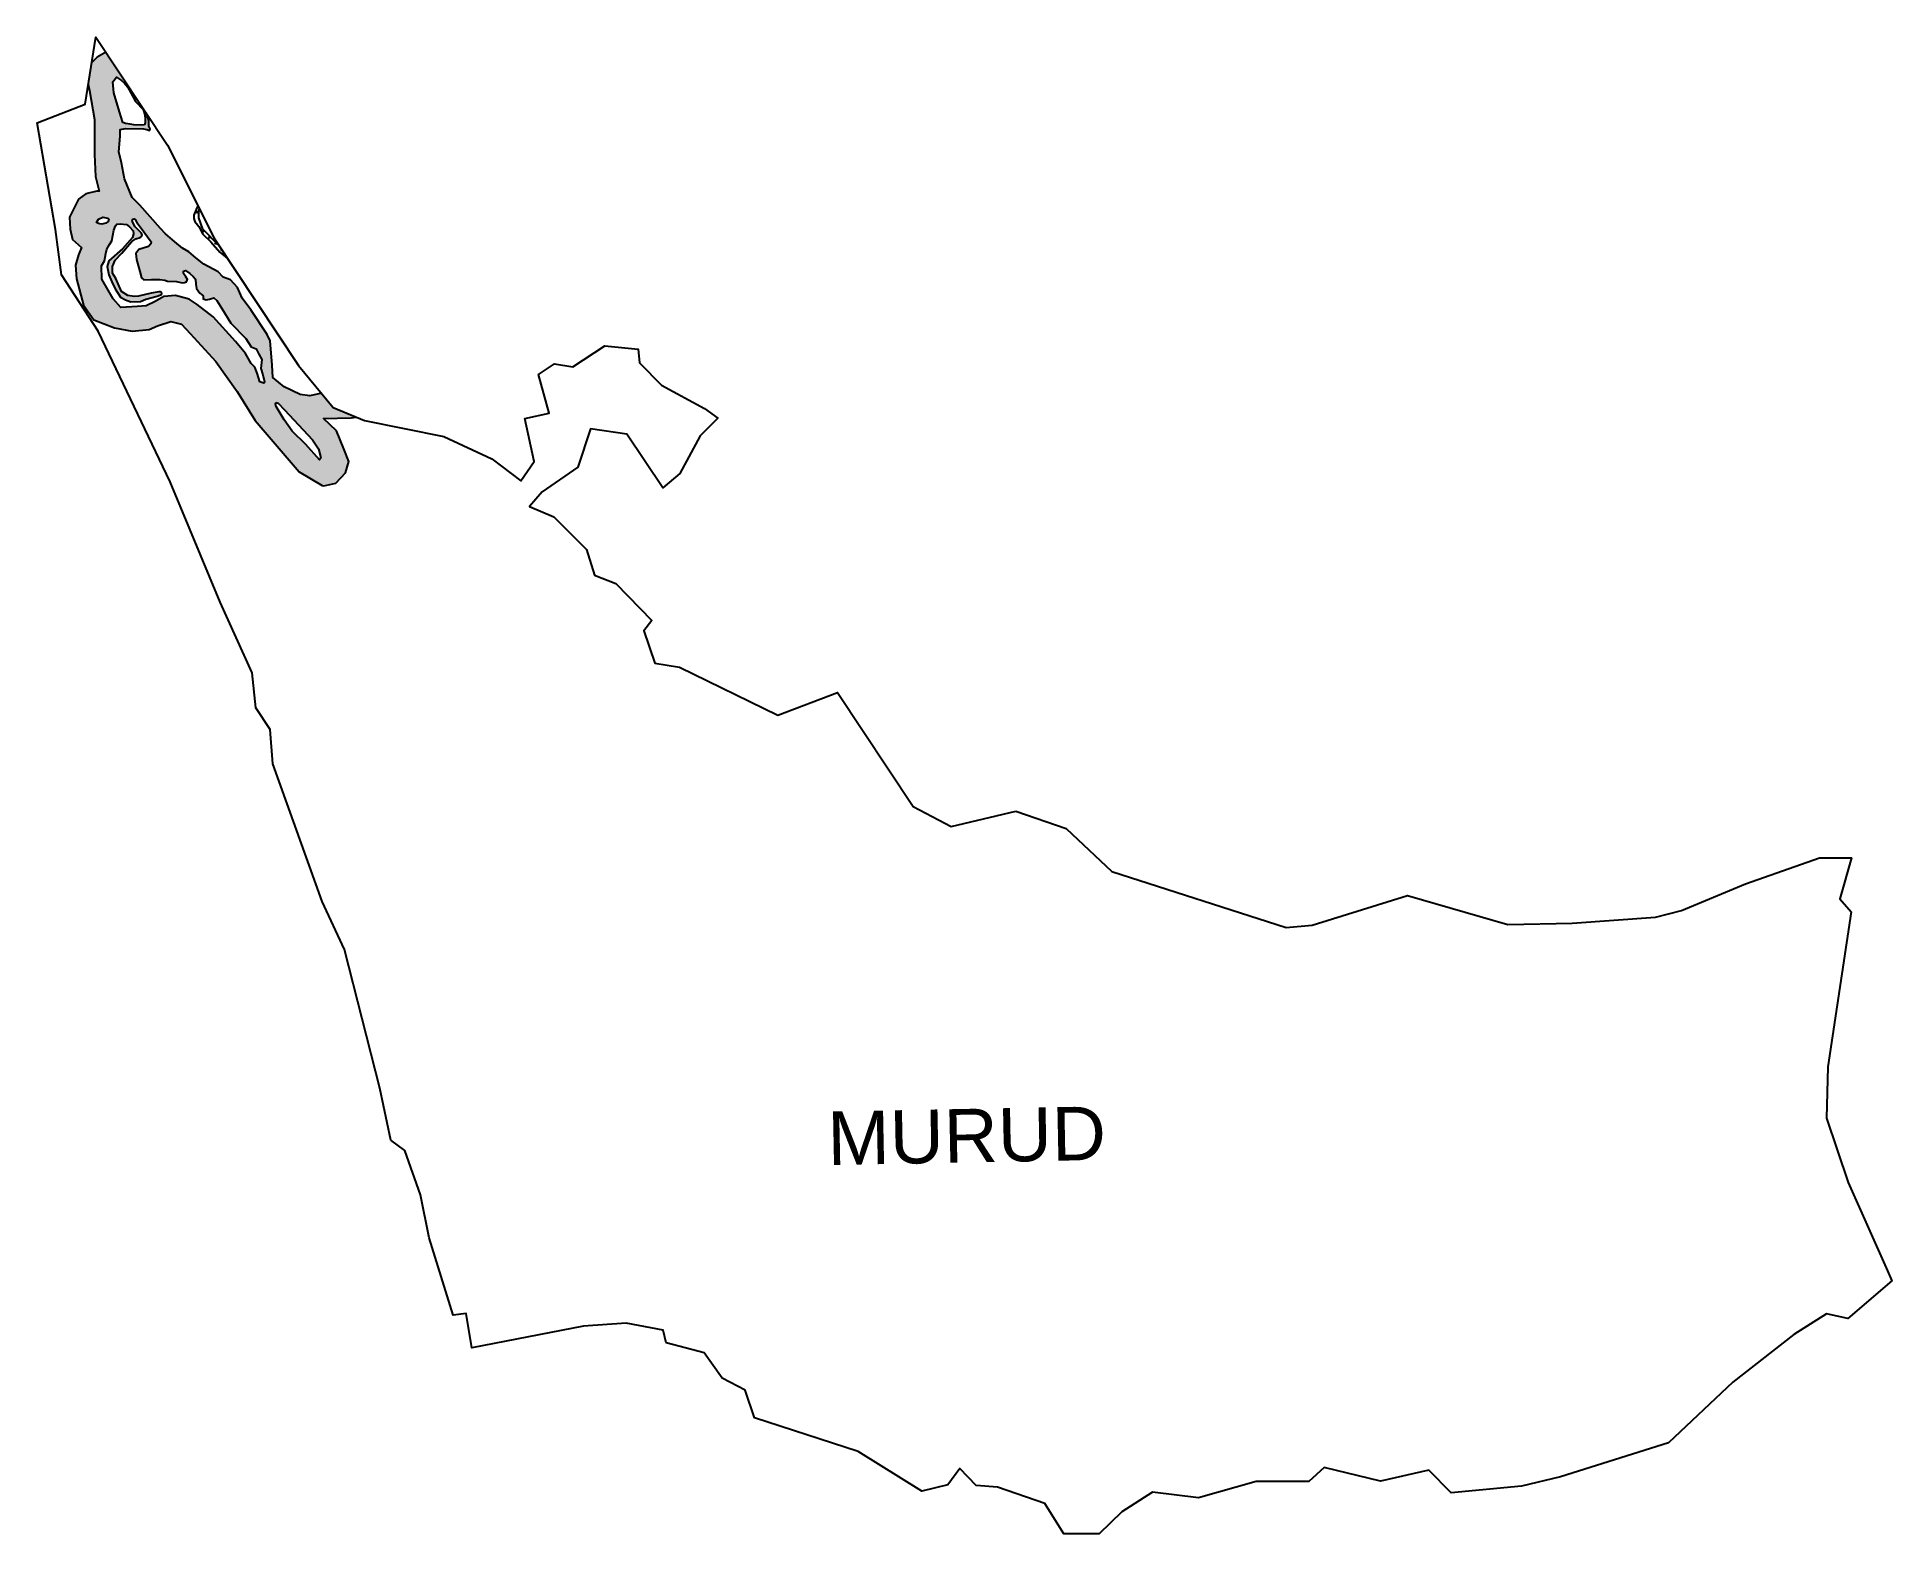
# Model space of a CAD drawing. Header units: metres. Extents: x 299634 to 303400, y 1964915 to 1967954.
import ezdxf

# ---------------------------------------------------------------- set-up
doc = ezdxf.new("R2010")
doc.units = ezdxf.units.M
doc.header["$MEASUREMENT"] = 0
doc.layers.add('MANGROOVE BUFFER ZONE', color=120, linetype='Continuous')
doc.layers.add('VILLAGE NAME', color=250, linetype='Continuous')
doc.styles.get("Standard").update_dxf_attribs({"font": 'simplex.shx'})

msp = doc.modelspace()

# ---------------------------------------------------------------- hatches: boundary and pattern name
at = {"layer": 'MANGROOVE BUFFER ZONE'}
h = msp.add_hatch(dxfattribs=at)
h.set_pattern_fill('GRASS', color=256, scale=18)
h.paths.add_polyline_path([(300256.8, 1967117.7), (300241.9, 1967154.6), (300215.4, 1967179.6), (300271.9, 1967180.8), (300281.9, 1967182.4), (300235, 1967202.1), (300211.4, 1967230.8), (300209.2, 1967230.5), (300188.1, 1967225.6), (300168.2, 1967228.2), (300135.6, 1967244.1), (300112.6, 1967263.1), (300111.4, 1967287.6), (300107.5, 1967337), (300101.4, 1967350), (300068.2, 1967400.3), (300050.5, 1967423.5), (300041, 1967445.4), (300026.8, 1967460.7), (300012.2, 1967466.5), (300001.7, 1967477.6), (299972.7, 1967492.9), (299956.2, 1967505.7), (299942.6, 1967517.9), (299929.1, 1967525.3), (299913.6, 1967538.4), (299895.1, 1967554.6), (299895.1, 1967554.5), (299884.7, 1967564.9), (299842.5, 1967612.7), (299827.5, 1967627.9), (299811.8, 1967666.3), (299805.8, 1967698.3), (299800.2, 1967720.7), (299802.9, 1967753), (299802.8, 1967766), (299813.7, 1967768.2), (299850.1, 1967767.6), (299857, 1967766), (299862.1, 1967763.9), (299863.3, 1967765.3), (299864.1, 1967767.3), (299861.4, 1967773.2), (299861.4, 1967784.2), (299857.8, 1967793.9), (299856, 1967799.3), (299774.4, 1967921.9), (299770.5, 1967921.1), (299756.5, 1967913.2), (299744.9, 1967901.3), (299738, 1967857.6), (299740.5, 1967845.2), (299750.5, 1967786.8), (299750.9, 1967715.4), (299752.6, 1967671), (299760.3, 1967641.1), (299755.3, 1967641.1), (299733.4, 1967635.7), (299718.6, 1967624.5), (299699.9, 1967588.4), (299701.5, 1967564.1), (299705.9, 1967542.6), (299724.3, 1967526.9), (299718.6, 1967511.8), (299712.5, 1967490.8), (299714, 1967463.2), (299728.3, 1967409.3), (299749.7, 1967379.6), (299791.4, 1967363.6), (299827, 1967356.7), (299861.8, 1967360.4), (299878.6, 1967367.9), (299905.4, 1967376.5), (299927.5, 1967370.7), (299945.3, 1967351.9), (299996.9, 1967295.1), (300040.5, 1967234.3), (300076.6, 1967175.8), (300166.5, 1967071.1), (300213.2, 1967043.4), (300216.5, 1967043.1), (300240.8, 1967048.1), (300260.6, 1967069), (300266.8, 1967092.3)])
h.paths.add_polyline_path([(300210.3, 1967100), (300207.3, 1967095.4), (300179.7, 1967126.7), (300152.3, 1967153.9), (300135.9, 1967176.6), (300119.6, 1967204.1), (300118, 1967208.4), (300119.5, 1967212), (300123.9, 1967210.9), (300136.6, 1967197), (300193.6, 1967136.2), (300205.4, 1967118)], flags=16)
h.paths.add_polyline_path([(300094.4, 1967251.2), (300086.6, 1967254), (300081.2, 1967271.9), (300076.5, 1967283.6), (300068.6, 1967291.2), (300057.2, 1967311.6), (300037.3, 1967335.8), (299991.5, 1967386), (299959.3, 1967410.8), (299942.9, 1967422), (299915.2, 1967428.9), (299891.6, 1967427.1), (299873.7, 1967417.2), (299855.8, 1967408.5), (299837.6, 1967406.9), (299803.9, 1967405.2), (299788.9, 1967422.5), (299765.8, 1967462.3), (299765.1, 1967489.3), (299770.9, 1967499.5), (299773.9, 1967514.6), (299775.7, 1967523.4), (299781.4, 1967532.8), (299785.7, 1967540), (299790, 1967561.6), (299793.6, 1967570.6), (299795.8, 1967574.2), (299802.9, 1967574.7), (299815.4, 1967573.5), (299821.5, 1967568.4), (299829.6, 1967560.3), (299829.7, 1967554.3), (299827.8, 1967547.1), (299807.6, 1967523.8), (299780, 1967499.9), (299776.7, 1967487.9), (299779.8, 1967471.3), (299786.3, 1967456.8), (299792.5, 1967442.9), (299803.3, 1967425.6), (299813.6, 1967420.6), (299824.7, 1967416.2), (299843.9, 1967417.2), (299855.2, 1967421.5), (299878.2, 1967428.1), (299886.9, 1967431), (299887.5, 1967432.8), (299886.9, 1967435), (299884.1, 1967436.9), (299881.1, 1967436.8), (299865.5, 1967434.2), (299840.2, 1967428.2), (299831.1, 1967427.2), (299818.3, 1967429.3), (299805.3, 1967437.6), (299794.2, 1967463.5), (299787.2, 1967474.5), (299787.5, 1967487.8), (299792.6, 1967501.2), (299806.3, 1967515.1), (299821.9, 1967533.3), (299826.9, 1967538.7), (299834.7, 1967544.2), (299843.8, 1967547.1), (299846, 1967549), (299847.7, 1967551.6), (299846.3, 1967556), (299833.5, 1967568.4), (299828.8, 1967577.4), (299827.3, 1967581.4), (299828.8, 1967584.5), (299831.1, 1967585), (299833.4, 1967583.6), (299836.9, 1967577.2), (299845.6, 1967565.7), (299858.6, 1967548.4), (299865.7, 1967538.4), (299864.8, 1967534.2), (299860.4, 1967528.6), (299840.7, 1967522.5), (299834.4, 1967514.5), (299836.2, 1967502.4), (299842.8, 1967478), (299846.1, 1967465.2), (299850.6, 1967460.8), (299866.6, 1967461.7), (299883.5, 1967461.6), (299893.3, 1967460.3), (299899.1, 1967458.1), (299917.3, 1967457.6), (299928.8, 1967454.8), (299933.2, 1967455.4), (299937.5, 1967457.2), (299939.1, 1967460.2), (299939.6, 1967462), (299936.5, 1967467.2), (299931.5, 1967473.8), (299931.5, 1967478.9), (299935.7, 1967480.2), (299944.5, 1967473.9), (299951.4, 1967467.7), (299956, 1967462.7), (299956.5, 1967452.2), (299957.7, 1967443.1), (299964.5, 1967433.7), (299971.1, 1967428.7), (299971.4, 1967422.5), (299977.6, 1967420.5), (299984.1, 1967422), (299993, 1967424.5), (299998.8, 1967419), (300009.3, 1967402.6), (300027.8, 1967373), (300057.7, 1967342), (300069.1, 1967325.1), (300079.2, 1967321.3), (300084.3, 1967310.1), (300090.4, 1967299.6), (300088.7, 1967281.2), (300092.3, 1967268.4), (300096.1, 1967253.8)], flags=16)
h.paths.add_polyline_path([(299778.3, 1967579.7), (299773.5, 1967576.1), (299765.8, 1967574.3), (299761.7, 1967574.6), (299758.7, 1967575.5), (299754.5, 1967577.4), (299758.9, 1967584.3), (299768, 1967588.5), (299777.6, 1967586.4), (299780, 1967584)], flags=16)
h.paths.add_polyline_path([(299852.1, 1967776), (299845.7, 1967775.3), (299830.8, 1967776), (299823, 1967776.9), (299813.6, 1967778.2), (299808.4, 1967780.3), (299801.4, 1967802.2), (299790, 1967840.9), (299788.3, 1967863.2), (299795.2, 1967872.5), (299805.6, 1967865.7), (299811.9, 1967860.4), (299817.9, 1967852.6), (299825.3, 1967839.3), (299834, 1967822.9), (299849.5, 1967806.7), (299853, 1967795.8), (299853.8, 1967787), (299853.3, 1967779.5)], flags=16)
h = msp.add_hatch(dxfattribs=at)
h.set_pattern_fill('GRASS', color=256, scale=18)
h.paths.add_polyline_path([(299962.5, 1967587), (299962.5, 1967601.4), (299963.8, 1967605.1), (299960.7, 1967611.4), (299956.9, 1967604), (299952.7, 1967592.1), (299952.2, 1967585.8), (299954.5, 1967579.6), (299962.4, 1967569.4), (299970.8, 1967553.5), (299986.6, 1967538.3), (300005.3, 1967517.4), (300020.8, 1967504.4), (300004.1, 1967529.5), (299971, 1967564.1)])

# ---------------------------------------------------------------- linework, layer by layer
at = {"color": 3, "flags": 128}
for points in [[(301723.6, 1966347.3), (301815.8, 1966259.8), (302170.2, 1966146.4), (302222.6, 1966151.3), (302416.2, 1966211), (302620.1, 1966152.7), (302750.4, 1966154.8), (302919.5, 1966167.6), (302972.7, 1966180.7), (303102.1, 1966234.7), (303252.6, 1966287.7), (303317.8, 1966287.9), (303294.1, 1966204.7), (303316.9, 1966178.3), (303269.7, 1965863.6), (303266.7, 1965758.9), (303310.6, 1965628.4), (303390.7, 1965449), (303399.5, 1965429.2), (303309.9, 1965352.4), (303266.8, 1965361.8), (303200.6, 1965320.1), (303076.9, 1965223.5), (302946.2, 1965100.4), (302726.6, 1965031.1), (302647.7, 1965012.4), (302504.9, 1964998.4), (302459.4, 1965044.8), (302361.2, 1965022.2), (302247.1, 1965050.3), (302216.2, 1965021.4), (302109.1, 1965021.5), (301991.6, 1964988.5), (301898.4, 1964999.9), (301836, 1964960.3), (301790, 1964915.3), (301718.3, 1964915.3), (301680.1, 1964977), (301583.7, 1965010.4), (301540.3, 1965013.3), (301507.7, 1965048.4), (301483.2, 1965015.2), (301430.4, 1965001.8), (301301.2, 1965082.3), (301090.4, 1965150.6), (301071.7, 1965207.1), (301025, 1965231.6), (300988.6, 1965283.2), (300911, 1965303), (300905.5, 1965329), (300830.3, 1965343.3), (300743.2, 1965337.2), (300516.9, 1965292.9), (300505.4, 1965362.9), (300478.6, 1965359.1), (300430.2, 1965516.2), (300412.4, 1965603.6), (300381, 1965693.5), (300352.6, 1965714.9), (300329.8, 1965820.3), (300258, 1966101.7), (300213, 1966199), (300113, 1966478.5), (300107.6, 1966548.3), (300078.6, 1966591.9), (300070.9, 1966663.3), (300005.8, 1966806.4), (299904.3, 1967051.1), (299758.1, 1967356.5), (299683.6, 1967470.9), (299671.7, 1967563.5), (299634.2, 1967779.4), (299731.6, 1967817.3), (299753.2, 1967953.8), (299899.1, 1967734.5), (299994.1, 1967544.5), (300165.1, 1967287.4), (300235, 1967202.1), (300298.9, 1967175.3), (300459.7, 1967142.9), (300557.6, 1967098), (300616.5, 1967053.2), (300643.2, 1967092.4), (300624.2, 1967179.8), (300673.7, 1967190.3), (300651.8, 1967269.1), (300684.5, 1967290.6), (300721.5, 1967284.2), (300786.9, 1967327.1), (300854.5, 1967320), (300857.4, 1967292.5), (300902.1, 1967247.3), (300989.2, 1967199.6), (301015.9, 1967180.2), (300980.4, 1967144.5), (300938.9, 1967068.2), (300904.2, 1967038.8), (300831.5, 1967147.4), (300757.8, 1967158.4), (300732.2, 1967080.6), (300659.5, 1967030.8), (300634.1, 1967001), (300683.3, 1966980.2), (300749.8, 1966913.3), (300765.9, 1966861.5), (300808.9, 1966844.3), (300882.1, 1966769.2), (300866, 1966748.2), (300888.3, 1966682.6), (300938.3, 1966674.7), (301138.2, 1966577.5), (301258.8, 1966623.1), (301412.7, 1966391.7), (301489.7, 1966351.1), (301621.4, 1966382.4)], [(301621.4, 1966382.4), (301723.6, 1966347.3)]]:
    msp.add_lwpolyline(points, dxfattribs=at)
at = {"layer": 'MANGROOVE BUFFER ZONE', "flags": 128}
for points in [[(299774.4, 1967921.9), (299770.5, 1967921.1), (299756.5, 1967913.2), (299744.9, 1967901.3)], [(299738, 1967857.6), (299740.5, 1967845.2), (299750.5, 1967786.8), (299750.9, 1967715.4), (299752.6, 1967671), (299760.3, 1967641.1), (299755.3, 1967641.1), (299733.4, 1967635.7), (299718.6, 1967624.5), (299699.9, 1967588.4), (299701.5, 1967564.1), (299705.9, 1967542.6), (299724.3, 1967526.9), (299718.6, 1967511.8), (299712.5, 1967490.8), (299714, 1967463.2), (299728.3, 1967409.3), (299749.7, 1967379.6), (299791.4, 1967363.6), (299827, 1967356.7), (299861.8, 1967360.4), (299878.6, 1967367.9), (299905.4, 1967376.5), (299927.5, 1967370.7), (299945.3, 1967351.9), (299996.9, 1967295.1), (300040.5, 1967234.3), (300076.6, 1967175.8), (300166.5, 1967071.1), (300213.2, 1967043.4), (300216.5, 1967043.1), (300240.8, 1967048.1), (300260.6, 1967069), (300266.8, 1967092.3), (300256.8, 1967117.7), (300241.9, 1967154.6), (300215.4, 1967179.6), (300271.9, 1967180.8), (300281.9, 1967182.4)], [(300211.4, 1967230.8), (300209.2, 1967230.5), (300188.1, 1967225.6), (300168.2, 1967228.2), (300135.6, 1967244.1), (300112.6, 1967263.1), (300111.4, 1967287.6), (300107.5, 1967337), (300101.4, 1967350), (300068.2, 1967400.3), (300050.5, 1967423.5), (300041, 1967445.4), (300026.8, 1967460.7), (300012.2, 1967466.5), (300001.7, 1967477.6), (299972.7, 1967492.9), (299956.2, 1967505.7), (299942.6, 1967517.9), (299929.1, 1967525.3), (299913.6, 1967538.4), (299895.1, 1967554.6), (299895.1, 1967554.5), (299884.7, 1967564.9), (299842.5, 1967612.7), (299827.5, 1967627.9), (299811.8, 1967666.3), (299805.8, 1967698.3), (299800.2, 1967720.7), (299802.9, 1967753), (299802.8, 1967766), (299813.7, 1967768.2), (299850.1, 1967767.6), (299857, 1967766), (299862.1, 1967763.9), (299863.3, 1967765.3), (299864.1, 1967767.3), (299861.4, 1967773.2), (299861.4, 1967784.2), (299857.8, 1967793.9), (299856, 1967799.3)], [(299960.7, 1967611.4), (299956.9, 1967604), (299952.7, 1967592.1), (299952.2, 1967585.8), (299954.5, 1967579.6), (299962.4, 1967569.4), (299970.8, 1967553.5), (299986.6, 1967538.3), (300005.3, 1967517.4), (300020.8, 1967504.4)], [(300005, 1967528.6), (299971, 1967564.1), (299962.5, 1967587), (299962.5, 1967601.4), (299963.8, 1967605.1)]]:
    msp.add_lwpolyline(points, dxfattribs=at)
for points in [[(299852.1, 1967776), (299845.7, 1967775.3), (299830.8, 1967776), (299823, 1967776.9), (299813.6, 1967778.2), (299808.4, 1967780.3), (299801.4, 1967802.2), (299790, 1967840.9), (299788.3, 1967863.2), (299795.2, 1967872.5), (299805.6, 1967865.7), (299811.9, 1967860.4), (299817.9, 1967852.6), (299825.3, 1967839.3), (299834, 1967822.9), (299849.5, 1967806.7), (299853, 1967795.8), (299853.8, 1967787), (299853.3, 1967779.5)], [(299778.3, 1967579.7), (299773.5, 1967576.1), (299765.8, 1967574.3), (299761.7, 1967574.6), (299758.7, 1967575.5), (299754.5, 1967577.4), (299758.9, 1967584.3), (299768, 1967588.5), (299777.6, 1967586.4), (299780, 1967584)], [(299959.3, 1967410.8), (299942.9, 1967422), (299915.2, 1967428.9), (299891.6, 1967427.1), (299873.7, 1967417.2), (299855.8, 1967408.5), (299837.6, 1967406.9), (299803.9, 1967405.2), (299788.9, 1967422.5), (299765.8, 1967462.3), (299765.1, 1967489.3), (299770.9, 1967499.5), (299773.9, 1967514.6), (299775.7, 1967523.4), (299781.4, 1967532.8), (299785.7, 1967540), (299790, 1967561.6), (299793.6, 1967570.6), (299795.8, 1967574.2), (299802.9, 1967574.7), (299815.4, 1967573.5), (299821.5, 1967568.4), (299829.6, 1967560.3), (299829.7, 1967554.3), (299827.8, 1967547.1), (299807.6, 1967523.8), (299780, 1967499.9), (299776.7, 1967487.9), (299779.8, 1967471.3), (299786.3, 1967456.8), (299792.5, 1967442.9), (299803.3, 1967425.6), (299813.6, 1967420.6), (299824.7, 1967416.2), (299843.9, 1967417.2), (299855.2, 1967421.5), (299878.2, 1967428.1), (299886.9, 1967431), (299887.5, 1967432.8), (299886.9, 1967435), (299884.1, 1967436.9), (299881.1, 1967436.8), (299865.5, 1967434.2), (299840.2, 1967428.2), (299831.1, 1967427.2), (299818.3, 1967429.3), (299805.3, 1967437.6), (299794.2, 1967463.5), (299787.2, 1967474.5), (299787.5, 1967487.8), (299792.6, 1967501.2), (299806.3, 1967515.1), (299821.9, 1967533.3), (299826.9, 1967538.7), (299834.7, 1967544.2), (299843.8, 1967547.1), (299846, 1967549), (299847.7, 1967551.6), (299846.3, 1967556), (299833.5, 1967568.4), (299828.8, 1967577.4), (299827.3, 1967581.4), (299828.8, 1967584.5), (299831.1, 1967585), (299833.4, 1967583.6), (299836.9, 1967577.2), (299845.6, 1967565.7), (299858.6, 1967548.4), (299865.7, 1967538.4), (299864.8, 1967534.2), (299860.4, 1967528.6), (299840.7, 1967522.5), (299834.4, 1967514.5), (299836.2, 1967502.4), (299842.8, 1967478), (299846.1, 1967465.2), (299850.6, 1967460.8), (299866.6, 1967461.7), (299883.5, 1967461.6), (299893.3, 1967460.3), (299899.1, 1967458.1), (299917.3, 1967457.6), (299928.8, 1967454.8), (299933.2, 1967455.4), (299937.5, 1967457.2), (299939.1, 1967460.2), (299939.6, 1967462), (299936.5, 1967467.2), (299931.5, 1967473.8), (299931.5, 1967478.9), (299935.7, 1967480.2), (299944.5, 1967473.9), (299951.4, 1967467.7), (299956, 1967462.7), (299956.5, 1967452.2), (299957.7, 1967443.1), (299964.5, 1967433.7), (299971.1, 1967428.7), (299971.4, 1967422.5), (299977.6, 1967420.5), (299984.1, 1967422), (299993, 1967424.5), (299998.8, 1967419), (300009.3, 1967402.6), (300027.8, 1967373), (300057.7, 1967342), (300069.1, 1967325.1), (300079.2, 1967321.3), (300084.3, 1967310.1), (300090.4, 1967299.6), (300088.7, 1967281.2), (300092.3, 1967268.4), (300096.1, 1967253.8), (300094.4, 1967251.2), (300086.6, 1967254), (300081.2, 1967271.9), (300076.5, 1967283.6), (300068.6, 1967291.2), (300057.2, 1967311.6), (300037.3, 1967335.8), (299991.5, 1967386)], [(300119.5, 1967212), (300123.9, 1967210.9), (300136.6, 1967197), (300193.6, 1967136.2), (300205.4, 1967118), (300210.3, 1967100), (300207.3, 1967095.4), (300179.7, 1967126.7), (300152.3, 1967153.9), (300135.9, 1967176.6), (300119.6, 1967204.1), (300118, 1967208.4)]]:
    msp.add_lwpolyline(points, close=True, dxfattribs=at)

# ---------------------------------------------------------------- texts
at = {"layer": 'VILLAGE NAME', "insert": (301237.5, 1965772.6), "char_height": 108.748, "attachment_point": 1, "rotation": 1.1028}
msp.add_mtext_dynamic_manual_height_columns('{\\fArial|b0|i0|c0|p34;MURUD}', width=1571.314, gutter_width=543.7, heights=[0], dxfattribs=at)

doc.saveas('drawing.dxf')
